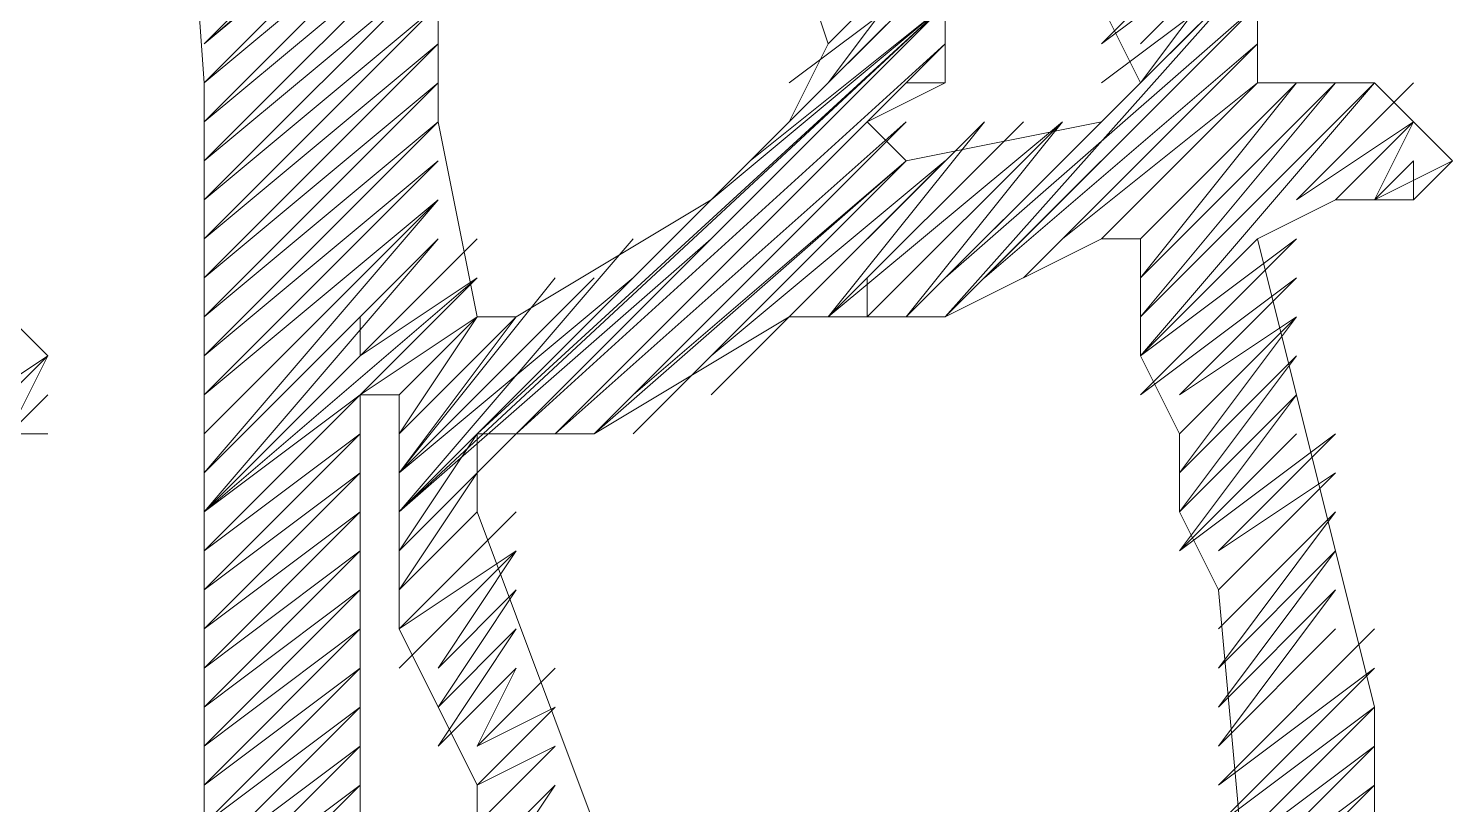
# Model space of a CAD drawing. Header units: millimetres. Extents: x 24 to 410, y 10 to 282.
# Drawn here: x 285.221 to 286.766, y 15.769 to 16.611 of the extents above; entities that cross this region are included whole.
import ezdxf

# ---------------------------------------------------------------- set-up
doc = ezdxf.new("R2010")
doc.units = ezdxf.units.MM
doc.layers.add('Watermark', color=7, linetype='Continuous')

msp = doc.modelspace()

# ---------------------------------------------------------------- linework, layer by layer
at = {"layer": 'Watermark', "color": 7, "lineweight": 0}
for points in [[(286.215667, 17.864667), (286.342667, 17.145), (286.342667, 17.060333), (286.385, 16.806333), (286.385, 16.637), (286.427333, 16.552333), (286.385, 16.51), (286.173333, 16.467667), (286.131, 16.51), (286.215667, 16.552333), (286.215667, 16.721667), (286.131, 16.891), (286.046333, 16.975667), (285.919333, 17.060333), (285.792333, 17.060333), (285.75, 17.018), (285.665333, 17.018), (285.580667, 16.933333), (285.538333, 17.356667), (285.496, 17.483667)], [(285.369, 17.483667), (285.369, 17.145), (285.411333, 16.552333), (285.411333, 15.282333)], [(286.681333, 15.663333), (286.681333, 15.875), (286.554333, 16.383), (286.639, 16.425333), (286.723667, 16.425333), (286.766, 16.467667), (286.681333, 16.552333), (286.554333, 16.552333), (286.554333, 16.594667), (286.554333, 16.764), (286.512, 17.018), (286.469667, 17.314333), (286.427333, 17.441333), (286.427333, 17.483667)], [(285.411333, 16.594667), (285.877, 17.060333)], [(285.411333, 16.594667), (285.877, 17.060333)], [(285.877, 17.060333), (285.75, 16.933333), (285.411333, 16.594667)], [(285.411333, 16.594667), (285.707667, 16.891)], [(285.411333, 16.594667), (285.707667, 16.891)], [(285.411333, 16.594667), (285.707667, 16.891)], [(285.411333, 16.594667), (285.707667, 16.848667)], [(285.411333, 16.594667), (285.665333, 16.848667)], [(285.411333, 16.594667), (285.665333, 16.848667)], [(285.411333, 16.594667), (285.665333, 16.848667)], [(285.411333, 16.594667), (285.665333, 16.848667)], [(285.411333, 16.594667), (285.665333, 16.848667)], [(285.411333, 16.594667), (285.665333, 16.848667)], [(285.411333, 16.594667), (285.665333, 16.806333)], [(285.411333, 16.594667), (285.665333, 16.806333)], [(285.411333, 16.552333), (285.665333, 16.806333)], [(285.411333, 16.552333), (285.665333, 16.806333)], [(285.411333, 16.552333), (285.665333, 16.806333)], [(285.411333, 16.552333), (285.665333, 16.806333)], [(285.411333, 16.552333), (285.665333, 16.806333)], [(285.411333, 16.552333), (285.665333, 16.806333)], [(285.411333, 16.552333), (285.665333, 16.806333)], [(285.411333, 16.552333), (285.665333, 16.806333)], [(285.411333, 16.552333), (285.665333, 16.806333)], [(285.411333, 16.552333), (285.665333, 16.806333)], [(285.411333, 16.552333), (285.665333, 16.806333)], [(285.411333, 16.552333), (285.665333, 16.764)], [(285.411333, 16.552333), (285.665333, 16.764)], [(285.411333, 16.552333), (285.665333, 16.764)], [(285.411333, 16.51), (285.665333, 16.764)], [(285.411333, 16.51), (285.665333, 16.764)], [(285.411333, 16.51), (285.665333, 16.764)], [(285.411333, 16.51), (285.665333, 16.764)], [(285.411333, 16.51), (285.665333, 16.764)], [(285.411333, 16.51), (285.665333, 16.764)], [(285.411333, 16.51), (285.665333, 16.764)], [(285.411333, 16.51), (285.665333, 16.764)], [(285.411333, 16.51), (285.665333, 16.764)], [(285.411333, 16.51), (285.665333, 16.764)], [(285.411333, 16.51), (285.665333, 16.764)], [(286.385, 16.594667), (286.554333, 16.764)], [(286.385, 16.594667), (286.554333, 16.764)], [(286.385, 16.594667), (286.554333, 16.764)], [(286.385, 16.594667), (286.554333, 16.764)], [(286.385, 16.594667), (286.554333, 16.764)], [(286.385, 16.594667), (286.554333, 16.764)], [(286.385, 16.594667), (286.554333, 16.764)], [(286.385, 16.594667), (286.554333, 16.764)], [(286.385, 16.594667), (286.554333, 16.764)], [(286.385, 16.594667), (286.554333, 16.764)], [(286.385, 16.594667), (286.554333, 16.764)], [(285.411333, 16.51), (285.665333, 16.721667)], [(285.411333, 16.51), (285.665333, 16.721667)], [(285.411333, 16.467667), (285.665333, 16.721667)], [(285.411333, 16.467667), (285.665333, 16.721667)], [(285.411333, 16.467667), (285.665333, 16.721667)], [(285.411333, 16.467667), (285.665333, 16.721667)], [(285.411333, 16.467667), (285.665333, 16.721667)], [(285.411333, 16.467667), (285.665333, 16.721667)], [(285.411333, 16.467667), (285.665333, 16.721667)], [(285.411333, 16.467667), (285.665333, 16.721667)], [(285.411333, 16.467667), (285.665333, 16.721667)], [(285.411333, 16.467667), (285.665333, 16.721667)], [(285.411333, 16.467667), (285.665333, 16.721667)], [(285.411333, 16.467667), (285.665333, 16.721667)], [(286.088667, 16.594667), (286.215667, 16.721667)], [(286.088667, 16.594667), (286.215667, 16.721667)], [(286.088667, 16.594667), (286.215667, 16.721667)], [(286.088667, 16.594667), (286.215667, 16.721667)], [(286.088667, 16.594667), (286.215667, 16.721667)], [(286.088667, 16.594667), (286.215667, 16.721667)], [(286.088667, 16.594667), (286.215667, 16.721667)], [(286.088667, 16.594667), (286.215667, 16.721667)], [(286.088667, 16.594667), (286.215667, 16.721667)], [(286.088667, 16.594667), (286.215667, 16.721667)], [(286.088667, 16.594667), (286.215667, 16.721667)], [(286.088667, 16.552333), (286.215667, 16.721667)], [(286.385, 16.594667), (286.554333, 16.721667)], [(286.385, 16.594667), (286.554333, 16.721667)], [(286.385, 16.594667), (286.554333, 16.721667)], [(286.385, 16.594667), (286.554333, 16.721667)], [(286.385, 16.594667), (286.554333, 16.721667)], [(286.385, 16.594667), (286.554333, 16.721667)], [(286.385, 16.594667), (286.554333, 16.721667)], [(286.427333, 16.594667), (286.554333, 16.721667)], [(286.427333, 16.552333), (286.554333, 16.721667)], [(286.427333, 16.552333), (286.554333, 16.721667)], [(286.427333, 16.552333), (286.554333, 16.721667)], [(286.427333, 16.552333), (286.554333, 16.721667)], [(285.411333, 16.467667), (285.665333, 16.679333)], [(285.411333, 16.467667), (285.665333, 16.679333)], [(285.411333, 16.425333), (285.665333, 16.679333)], [(285.411333, 16.425333), (285.665333, 16.679333)], [(285.411333, 16.425333), (285.665333, 16.679333)], [(285.411333, 16.425333), (285.665333, 16.679333)], [(285.411333, 16.425333), (285.665333, 16.679333)], [(285.411333, 16.425333), (285.665333, 16.679333)], [(285.411333, 16.425333), (285.665333, 16.679333)], [(285.411333, 16.425333), (285.665333, 16.679333)], [(285.411333, 16.425333), (285.665333, 16.679333)], [(285.411333, 16.425333), (285.665333, 16.679333)], [(285.411333, 16.425333), (285.665333, 16.679333)], [(286.004, 16.467667), (286.215667, 16.679333)], [(286.046333, 16.552333), (286.215667, 16.679333)], [(286.046333, 16.552333), (286.215667, 16.679333)], [(286.046333, 16.552333), (286.215667, 16.679333)], [(286.046333, 16.552333), (286.215667, 16.679333)], [(286.046333, 16.552333), (286.215667, 16.679333)], [(286.046333, 16.552333), (286.215667, 16.679333)], [(286.046333, 16.552333), (286.215667, 16.679333)], [(286.046333, 16.552333), (286.215667, 16.679333)], [(286.046333, 16.51), (286.215667, 16.679333)], [(286.046333, 16.51), (286.215667, 16.679333)], [(286.046333, 16.51), (286.215667, 16.679333)], [(286.088667, 16.552333), (286.215667, 16.679333)], [(286.088667, 16.552333), (286.215667, 16.679333)], [(286.173333, 16.298333), (286.385, 16.51), (286.554333, 16.679333)], [(286.173333, 16.298333), (286.554333, 16.679333)], [(286.173333, 16.298333), (286.554333, 16.679333)], [(286.173333, 16.298333), (286.554333, 16.679333)], [(286.215667, 16.298333), (286.554333, 16.679333)], [(286.385, 16.552333), (286.554333, 16.679333)], [(286.385, 16.552333), (286.554333, 16.679333)], [(286.385, 16.552333), (286.554333, 16.679333)], [(286.427333, 16.552333), (286.554333, 16.679333)], [(286.427333, 16.552333), (286.554333, 16.679333)], [(286.427333, 16.552333), (286.554333, 16.679333)], [(286.427333, 16.552333), (286.554333, 16.679333)], [(285.411333, 16.425333), (285.665333, 16.637)], [(285.411333, 16.425333), (285.665333, 16.637)], [(285.411333, 16.425333), (285.665333, 16.637)], [(285.411333, 16.383), (285.665333, 16.637)], [(285.411333, 16.383), (285.665333, 16.637)], [(285.411333, 16.383), (285.665333, 16.637)], [(285.411333, 16.383), (285.665333, 16.637)], [(285.411333, 16.383), (285.665333, 16.637)], [(285.411333, 16.383), (285.665333, 16.637)], [(285.411333, 16.383), (285.665333, 16.637)], [(285.411333, 16.383), (285.665333, 16.637)], [(285.411333, 16.383), (285.665333, 16.637)], [(285.411333, 16.383), (285.665333, 16.637)], [(285.411333, 16.383), (285.665333, 16.637)], [(285.623, 16.086667), (286.215667, 16.637)], [(285.623, 16.044333), (286.215667, 16.637)], [(285.623, 16.044333), (286.215667, 16.637)], [(285.623, 16.044333), (286.215667, 16.637)], [(285.623, 16.044333), (286.215667, 16.637)], [(285.707667, 16.171333), (286.215667, 16.637)], [(285.75, 16.171333), (286.215667, 16.637)], [(285.75, 16.171333), (286.215667, 16.637)], [(285.75, 16.171333), (286.215667, 16.637)], [(285.75, 16.171333), (286.215667, 16.637)], [(285.75, 16.171333), (286.215667, 16.637)], [(285.961667, 16.425333), (286.215667, 16.637)], [(286.004, 16.467667), (286.215667, 16.637)], [(286.004, 16.425333), (286.215667, 16.637)], [(286.215667, 16.298333), (286.554333, 16.637)], [(286.215667, 16.298333), (286.554333, 16.637)], [(286.215667, 16.298333), (286.554333, 16.637)], [(286.215667, 16.340667), (286.554333, 16.637)], [(286.215667, 16.340667), (286.554333, 16.637)], [(286.215667, 16.340667), (286.554333, 16.637)], [(286.215667, 16.340667), (286.554333, 16.637)], [(286.215667, 16.340667), (286.554333, 16.637)], [(286.258, 16.340667), (286.554333, 16.637)], [(286.258, 16.340667), (286.554333, 16.637)], [(286.258, 16.340667), (286.554333, 16.637)], [(286.258, 16.340667), (286.554333, 16.637)], [(285.411333, 16.383), (285.665333, 16.594667)], [(285.411333, 16.383), (285.665333, 16.594667)], [(285.411333, 16.340667), (285.665333, 16.594667)], [(285.411333, 16.340667), (285.665333, 16.594667)], [(285.411333, 16.340667), (285.665333, 16.594667)], [(285.411333, 16.340667), (285.665333, 16.594667)], [(285.411333, 16.340667), (285.665333, 16.594667)], [(285.411333, 16.340667), (285.665333, 16.594667)], [(285.411333, 16.340667), (285.665333, 16.594667)], [(285.411333, 16.340667), (285.665333, 16.594667)], [(285.411333, 16.340667), (285.665333, 16.594667)], [(285.411333, 16.340667), (285.665333, 16.594667)], [(285.411333, 16.340667), (285.665333, 16.594667)], [(285.75, 16.171333), (286.215667, 16.594667)], [(285.75, 16.171333), (286.215667, 16.594667)], [(285.75, 16.171333), (286.215667, 16.594667)], [(285.75, 16.171333), (286.215667, 16.594667)], [(285.75, 16.171333), (286.215667, 16.594667)], [(285.75, 16.171333), (286.215667, 16.594667)], [(285.75, 16.171333), (286.215667, 16.594667)], [(285.792333, 16.171333), (286.215667, 16.594667)], [(285.792333, 16.171333), (286.215667, 16.594667)], [(285.792333, 16.171333), (286.215667, 16.594667)], [(285.792333, 16.171333), (286.215667, 16.594667)], [(286.131, 16.51), (286.215667, 16.594667)], [(286.173333, 16.552333), (286.215667, 16.594667)], [(286.215667, 16.552333), (286.215667, 16.594667)], [(286.258, 16.340667), (286.554333, 16.594667)], [(286.258, 16.340667), (286.554333, 16.594667)], [(286.258, 16.340667), (286.554333, 16.594667)], [(286.258, 16.340667), (286.554333, 16.594667)], [(286.300333, 16.340667), (286.554333, 16.594667)], [(286.300333, 16.340667), (286.554333, 16.594667)], [(286.300333, 16.340667), (286.554333, 16.594667)], [(286.300333, 16.340667), (286.554333, 16.594667)], [(286.300333, 16.340667), (286.554333, 16.594667)], [(286.300333, 16.340667), (286.554333, 16.594667)], [(286.300333, 16.340667), (286.554333, 16.594667)], [(286.300333, 16.340667), (286.554333, 16.594667)], [(286.342667, 16.383), (286.554333, 16.594667)], [(286.342667, 16.383), (286.554333, 16.594667)], [(286.342667, 16.383), (286.554333, 16.594667)], [(286.342667, 16.383), (286.554333, 16.594667)], [(286.342667, 16.383), (286.554333, 16.594667)], [(286.342667, 16.383), (286.554333, 16.594667)], [(286.342667, 16.383), (286.554333, 16.594667)], [(286.342667, 16.383), (286.554333, 16.594667)], [(285.411333, 16.340667), (285.665333, 16.552333)], [(285.411333, 16.340667), (285.665333, 16.552333)], [(285.411333, 16.340667), (285.665333, 16.552333)], [(285.411333, 16.298333), (285.665333, 16.552333)], [(285.411333, 16.298333), (285.665333, 16.552333)], [(285.411333, 16.298333), (285.665333, 16.552333)], [(285.411333, 16.298333), (285.665333, 16.552333)], [(285.411333, 16.298333), (285.665333, 16.552333)], [(285.411333, 16.298333), (285.665333, 16.552333)], [(285.411333, 16.298333), (285.665333, 16.552333)], [(285.411333, 16.298333), (285.665333, 16.552333)], [(285.411333, 16.298333), (285.665333, 16.552333)], [(285.411333, 16.298333), (285.665333, 16.552333)], [(285.411333, 16.298333), (285.665333, 16.552333)], [(286.173333, 16.552333), (286.215667, 16.552333)], [(286.173333, 16.552333), (286.215667, 16.552333)], [(286.173333, 16.552333), (286.215667, 16.552333)], [(286.342667, 16.383), (286.554333, 16.552333)], [(286.385, 16.383), (286.554333, 16.552333)], [(286.385, 16.383), (286.554333, 16.552333)], [(286.385, 16.383), (286.554333, 16.552333)], [(286.385, 16.383), (286.554333, 16.552333)], [(286.385, 16.383), (286.554333, 16.552333)], [(286.385, 16.383), (286.554333, 16.552333)], [(286.385, 16.383), (286.554333, 16.552333)], [(286.385, 16.383), (286.554333, 16.552333)], [(286.385, 16.383), (286.554333, 16.552333)], [(286.385, 16.383), (286.554333, 16.552333)], [(286.385, 16.383), (286.554333, 16.552333)], [(286.385, 16.383), (286.554333, 16.552333)], [(286.385, 16.383), (286.554333, 16.552333)], [(286.385, 16.383), (286.554333, 16.552333)], [(286.385, 16.383), (286.554333, 16.552333)], [(286.427333, 16.383), (286.596667, 16.552333)], [(286.427333, 16.383), (286.596667, 16.552333)], [(286.427333, 16.383), (286.596667, 16.552333)], [(286.427333, 16.383), (286.596667, 16.552333)], [(286.427333, 16.383), (286.596667, 16.552333)], [(286.427333, 16.383), (286.596667, 16.552333)], [(286.427333, 16.383), (286.596667, 16.552333)], [(286.427333, 16.383), (286.596667, 16.552333)], [(286.427333, 16.383), (286.596667, 16.552333)], [(286.427333, 16.383), (286.596667, 16.552333)], [(286.427333, 16.383), (286.596667, 16.552333)], [(286.427333, 16.383), (286.596667, 16.552333)], [(286.427333, 16.340667), (286.596667, 16.552333)], [(286.427333, 16.340667), (286.596667, 16.552333)], [(286.427333, 16.340667), (286.639, 16.552333)], [(286.427333, 16.340667), (286.639, 16.552333)], [(286.427333, 16.340667), (286.639, 16.552333)], [(286.427333, 16.340667), (286.639, 16.552333)], [(286.427333, 16.340667), (286.639, 16.552333)], [(286.427333, 16.340667), (286.639, 16.552333)], [(286.427333, 16.340667), (286.639, 16.552333)], [(286.427333, 16.340667), (286.639, 16.552333)], [(286.427333, 16.340667), (286.639, 16.552333)], [(286.427333, 16.340667), (286.639, 16.552333)], [(286.427333, 16.340667), (286.639, 16.552333)], [(286.427333, 16.298333), (286.639, 16.552333)], [(286.427333, 16.298333), (286.639, 16.552333)], [(286.427333, 16.298333), (286.681333, 16.552333)], [(286.427333, 16.298333), (286.681333, 16.552333)], [(286.427333, 16.298333), (286.681333, 16.552333)], [(286.427333, 16.298333), (286.681333, 16.552333)], [(286.427333, 16.298333), (286.681333, 16.552333)], [(286.427333, 16.298333), (286.681333, 16.552333)], [(286.427333, 16.298333), (286.681333, 16.552333)], [(286.427333, 16.298333), (286.681333, 16.552333)], [(286.427333, 16.298333), (286.681333, 16.552333)], [(286.427333, 16.298333), (286.681333, 16.552333)], [(286.427333, 16.298333), (286.681333, 16.552333)], [(286.427333, 16.298333), (286.681333, 16.552333)], [(286.427333, 16.256), (286.681333, 16.552333)], [(286.427333, 16.256), (286.681333, 16.552333)], [(286.427333, 16.256), (286.681333, 16.552333)], [(286.427333, 16.256), (286.681333, 16.552333)], [(286.427333, 16.256), (286.681333, 16.552333)], [(286.596667, 16.425333), (286.723667, 16.552333)], [(285.411333, 16.298333), (285.665333, 16.51)], [(285.411333, 16.298333), (285.665333, 16.51)], [(285.411333, 16.298333), (285.665333, 16.51)], [(285.411333, 16.256), (285.665333, 16.51)], [(285.411333, 16.256), (285.665333, 16.51)], [(285.411333, 16.256), (285.665333, 16.51)], [(285.411333, 16.256), (285.665333, 16.51)], [(285.411333, 16.256), (285.665333, 16.51)], [(285.411333, 16.256), (285.665333, 16.51)], [(285.411333, 16.256), (285.665333, 16.51)], [(285.411333, 16.256), (285.665333, 16.51)], [(285.411333, 16.256), (285.665333, 16.51)], [(285.411333, 16.256), (285.665333, 16.51)], [(285.411333, 16.256), (285.665333, 16.51)], [(285.792333, 16.171333), (286.131, 16.51)], [(285.792333, 16.171333), (286.131, 16.51)], [(285.792333, 16.171333), (286.131, 16.51)], [(285.792333, 16.171333), (286.131, 16.51)], [(285.792333, 16.171333), (286.131, 16.51)], [(285.792333, 16.171333), (286.173333, 16.51)], [(285.792333, 16.171333), (286.173333, 16.51)], [(285.834667, 16.171333), (286.173333, 16.51)], [(285.834667, 16.171333), (286.173333, 16.51)], [(285.834667, 16.171333), (286.173333, 16.51)], [(285.834667, 16.171333), (286.173333, 16.51)], [(285.834667, 16.171333), (286.173333, 16.51)], [(285.834667, 16.171333), (286.173333, 16.51)], [(285.834667, 16.171333), (286.173333, 16.51)], [(285.834667, 16.171333), (286.173333, 16.51)], [(285.834667, 16.171333), (286.173333, 16.51)], [(286.004, 16.256), (286.258, 16.51)], [(286.046333, 16.298333), (286.258, 16.51)], [(286.046333, 16.298333), (286.258, 16.51)], [(286.046333, 16.298333), (286.258, 16.51)], [(286.046333, 16.298333), (286.258, 16.51)], [(286.046333, 16.298333), (286.258, 16.51)], [(286.046333, 16.298333), (286.258, 16.51)], [(286.046333, 16.298333), (286.258, 16.51)], [(286.046333, 16.298333), (286.258, 16.51)], [(286.088667, 16.298333), (286.258, 16.51)], [(286.088667, 16.298333), (286.258, 16.51)], [(286.088667, 16.298333), (286.300333, 16.51)], [(286.088667, 16.298333), (286.300333, 16.51)], [(286.088667, 16.298333), (286.300333, 16.51)], [(286.088667, 16.298333), (286.300333, 16.51)], [(286.088667, 16.298333), (286.300333, 16.51)], [(286.088667, 16.298333), (286.300333, 16.51)], [(286.088667, 16.298333), (286.300333, 16.51)], [(286.088667, 16.298333), (286.300333, 16.51)], [(286.088667, 16.298333), (286.300333, 16.51)], [(286.088667, 16.298333), (286.300333, 16.51)], [(286.088667, 16.298333), (286.342667, 16.51)], [(286.088667, 16.298333), (286.342667, 16.51)], [(286.131, 16.298333), (286.342667, 16.51)], [(286.131, 16.298333), (286.342667, 16.51)], [(286.131, 16.298333), (286.342667, 16.51)], [(286.131, 16.298333), (286.342667, 16.51)], [(286.131, 16.298333), (286.342667, 16.51)], [(286.131, 16.298333), (286.342667, 16.51)], [(286.173333, 16.298333), (286.342667, 16.51)], [(286.173333, 16.298333), (286.342667, 16.51)], [(286.173333, 16.298333), (286.342667, 16.51)], [(286.173333, 16.298333), (286.385, 16.51)], [(286.173333, 16.298333), (286.385, 16.51)], [(286.173333, 16.298333), (286.385, 16.51)], [(286.173333, 16.298333), (286.385, 16.51)], [(286.173333, 16.298333), (286.385, 16.51)], [(286.173333, 16.298333), (286.385, 16.51)], [(286.173333, 16.298333), (286.385, 16.51)], [(286.596667, 16.425333), (286.723667, 16.51)], [(286.596667, 16.425333), (286.723667, 16.51)], [(286.596667, 16.425333), (286.723667, 16.51)], [(286.596667, 16.425333), (286.723667, 16.51)], [(286.596667, 16.425333), (286.723667, 16.51)], [(286.596667, 16.425333), (286.723667, 16.51)], [(286.639, 16.425333), (286.723667, 16.51)], [(286.639, 16.425333), (286.723667, 16.51)], [(286.639, 16.425333), (286.723667, 16.51)], [(286.639, 16.425333), (286.723667, 16.51)], [(286.639, 16.425333), (286.723667, 16.51)], [(286.639, 16.425333), (286.723667, 16.51)], [(286.639, 16.425333), (286.723667, 16.51)], [(286.639, 16.425333), (286.723667, 16.51)], [(286.639, 16.425333), (286.723667, 16.51)], [(286.639, 16.425333), (286.723667, 16.51)], [(286.639, 16.425333), (286.723667, 16.51)], [(286.639, 16.425333), (286.723667, 16.51)], [(286.681333, 16.425333), (286.723667, 16.51)], [(286.681333, 16.425333), (286.723667, 16.51)], [(286.681333, 16.425333), (286.723667, 16.51)], [(286.681333, 16.425333), (286.723667, 16.51)], [(286.681333, 16.425333), (286.723667, 16.51)], [(286.681333, 16.425333), (286.723667, 16.51)], [(285.411333, 16.256), (285.665333, 16.467667)], [(285.411333, 16.256), (285.665333, 16.467667)], [(285.411333, 16.213667), (285.665333, 16.467667)], [(285.411333, 16.213667), (285.665333, 16.467667)], [(285.411333, 16.213667), (285.665333, 16.467667)], [(285.411333, 16.213667), (285.665333, 16.467667)], [(285.411333, 16.213667), (285.665333, 16.467667)], [(285.411333, 16.213667), (285.665333, 16.467667)], [(285.411333, 16.213667), (285.665333, 16.467667)], [(285.411333, 16.213667), (285.665333, 16.467667)], [(285.411333, 16.213667), (285.665333, 16.467667)], [(285.411333, 16.213667), (285.665333, 16.467667)], [(285.411333, 16.213667), (285.665333, 16.467667)], [(285.411333, 16.213667), (285.665333, 16.467667)], [(285.411333, 16.213667), (285.665333, 16.467667)], [(285.834667, 16.171333), (286.173333, 16.467667)], [(285.834667, 16.171333), (286.173333, 16.467667)], [(285.877, 16.171333), (286.173333, 16.467667)], [(285.877, 16.171333), (286.173333, 16.467667)], [(285.877, 16.171333), (286.173333, 16.467667)], [(285.877, 16.171333), (286.173333, 16.467667)], [(285.877, 16.213667), (286.173333, 16.467667)], [(285.877, 16.213667), (286.173333, 16.467667)], [(285.919333, 16.213667), (286.173333, 16.467667)], [(285.919333, 16.213667), (286.173333, 16.467667)], [(285.919333, 16.213667), (286.173333, 16.467667)], [(285.919333, 16.213667), (286.173333, 16.467667)], [(285.919333, 16.213667), (286.173333, 16.467667)], [(285.919333, 16.213667), (286.173333, 16.467667)], [(285.961667, 16.213667), (286.215667, 16.467667)], [(285.961667, 16.256), (286.215667, 16.467667)], [(285.961667, 16.256), (286.215667, 16.467667)], [(285.961667, 16.256), (286.215667, 16.467667)], [(285.961667, 16.256), (286.215667, 16.467667)], [(286.004, 16.256), (286.215667, 16.467667)], [(286.004, 16.256), (286.215667, 16.467667)], [(286.004, 16.256), (286.215667, 16.467667)], [(286.004, 16.256), (286.215667, 16.467667)], [(286.004, 16.256), (286.215667, 16.467667)], [(286.681333, 16.425333), (286.723667, 16.467667)], [(286.681333, 16.425333), (286.723667, 16.467667)], [(286.681333, 16.425333), (286.723667, 16.467667)], [(286.681333, 16.425333), (286.723667, 16.467667)], [(286.681333, 16.425333), (286.723667, 16.467667)], [(286.681333, 16.425333), (286.723667, 16.467667)], [(286.681333, 16.425333), (286.723667, 16.467667)], [(286.681333, 16.425333), (286.766, 16.467667)], [(286.681333, 16.425333), (286.766, 16.467667)], [(286.681333, 16.425333), (286.723667, 16.467667)], [(286.681333, 16.425333), (286.723667, 16.467667)], [(286.723667, 16.425333), (286.723667, 16.467667)], [(286.723667, 16.425333), (286.723667, 16.467667)], [(286.723667, 16.425333), (286.723667, 16.467667)], [(285.411333, 16.213667), (285.665333, 16.425333)], [(285.411333, 16.171333), (285.665333, 16.425333)], [(285.411333, 16.171333), (285.665333, 16.425333)], [(285.411333, 16.171333), (285.665333, 16.425333)], [(285.411333, 16.171333), (285.665333, 16.425333)], [(285.411333, 16.171333), (285.665333, 16.425333)], [(285.411333, 16.171333), (285.665333, 16.425333)], [(285.411333, 16.171333), (285.665333, 16.425333)], [(285.411333, 16.171333), (285.665333, 16.425333)], [(285.411333, 16.171333), (285.665333, 16.425333)], [(285.411333, 16.171333), (285.665333, 16.425333)], [(285.411333, 16.171333), (285.665333, 16.425333)], [(285.411333, 16.171333), (285.665333, 16.425333)], [(285.411333, 16.171333), (285.665333, 16.425333)], [(285.411333, 16.129), (285.665333, 16.425333)], [(285.623, 16.086667), (285.961667, 16.425333)], [(285.623, 16.086667), (285.961667, 16.425333)], [(285.623, 16.086667), (285.961667, 16.425333)], [(285.623, 16.086667), (285.961667, 16.425333)], [(285.411333, 16.129), (285.665333, 16.383)], [(285.411333, 16.129), (285.665333, 16.383)], [(285.411333, 16.129), (285.665333, 16.383)], [(285.411333, 16.129), (285.665333, 16.383)], [(285.411333, 16.129), (285.665333, 16.383)], [(285.411333, 16.129), (285.665333, 16.383)], [(285.411333, 16.129), (285.665333, 16.383)], [(285.411333, 16.129), (285.665333, 16.383)], [(285.411333, 16.129), (285.665333, 16.383)], [(285.411333, 16.129), (285.665333, 16.383)], [(285.411333, 16.129), (285.665333, 16.383)], [(285.411333, 16.129), (285.665333, 16.383)], [(285.411333, 16.129), (285.665333, 16.383)], [(285.411333, 16.086667), (285.665333, 16.383)], [(285.580667, 16.256), (285.707667, 16.383)], [(285.623, 16.086667), (285.877, 16.383)], [(285.623, 16.086667), (285.877, 16.383)], [(285.623, 16.086667), (285.877, 16.383)], [(285.623, 16.086667), (285.877, 16.383)], [(285.623, 16.086667), (285.919333, 16.383)], [(285.623, 16.086667), (285.919333, 16.383)], [(285.623, 16.086667), (285.919333, 16.383)], [(285.623, 16.086667), (285.919333, 16.383)], [(285.623, 16.086667), (285.919333, 16.383)], [(285.623, 16.086667), (285.961667, 16.383)], [(286.427333, 16.256), (286.554333, 16.383)], [(286.427333, 16.256), (286.554333, 16.383)], [(286.427333, 16.256), (286.554333, 16.383)], [(286.427333, 16.256), (286.554333, 16.383)], [(286.427333, 16.256), (286.554333, 16.383)], [(286.427333, 16.256), (286.554333, 16.383)], [(286.427333, 16.256), (286.554333, 16.383)], [(286.427333, 16.256), (286.554333, 16.383)], [(286.427333, 16.256), (286.596667, 16.383)], [(286.427333, 16.256), (286.596667, 16.383)], [(286.427333, 16.256), (286.596667, 16.383)], [(286.427333, 16.213667), (286.596667, 16.383)], [(286.427333, 16.213667), (286.596667, 16.383)], [(286.427333, 16.213667), (286.596667, 16.383)], [(286.427333, 16.213667), (286.596667, 16.383)], [(286.427333, 16.213667), (286.596667, 16.383)], [(285.411333, 16.086667), (285.707667, 16.340667)], [(285.411333, 16.086667), (285.707667, 16.340667)], [(285.411333, 16.086667), (285.707667, 16.340667)], [(285.411333, 16.086667), (285.707667, 16.340667)], [(285.411333, 16.086667), (285.707667, 16.340667)], [(285.411333, 16.086667), (285.707667, 16.340667)], [(285.580667, 16.256), (285.707667, 16.340667)], [(285.580667, 16.256), (285.707667, 16.340667)], [(285.580667, 16.256), (285.707667, 16.340667)], [(285.580667, 16.256), (285.707667, 16.340667)], [(285.580667, 16.256), (285.707667, 16.340667)], [(285.580667, 16.213667), (285.707667, 16.340667)], [(285.580667, 16.213667), (285.707667, 16.340667)], [(285.580667, 16.213667), (285.707667, 16.340667)], [(285.580667, 16.213667), (285.707667, 16.340667)], [(285.623, 16.129), (285.792333, 16.340667)], [(285.623, 16.129), (285.834667, 16.340667)], [(285.623, 16.129), (285.834667, 16.340667)], [(285.623, 16.129), (285.834667, 16.340667)], [(285.623, 16.129), (285.834667, 16.340667)], [(285.623, 16.129), (285.834667, 16.340667)], [(285.623, 16.129), (285.834667, 16.340667)], [(285.623, 16.129), (285.877, 16.340667)], [(285.623, 16.129), (285.877, 16.340667)], [(286.131, 16.298333), (286.131, 16.340667)], [(286.427333, 16.213667), (286.596667, 16.340667)], [(286.427333, 16.213667), (286.596667, 16.340667)], [(286.427333, 16.213667), (286.596667, 16.340667)], [(286.427333, 16.213667), (286.596667, 16.340667)], [(286.469667, 16.213667), (286.596667, 16.340667)], [(286.469667, 16.213667), (286.596667, 16.340667)], [(286.469667, 16.213667), (286.596667, 16.340667)], [(286.469667, 16.213667), (286.596667, 16.340667)], [(286.469667, 16.213667), (286.596667, 16.340667)], [(286.469667, 16.213667), (286.596667, 16.340667)], [(286.469667, 16.213667), (286.596667, 16.340667)], [(286.469667, 16.213667), (286.596667, 16.340667)], [(286.469667, 16.213667), (286.596667, 16.340667)], [(286.469667, 16.213667), (286.596667, 16.340667)], [(286.469667, 16.213667), (286.596667, 16.340667)], [(286.469667, 16.213667), (286.596667, 16.340667)], [(285.199667, 16.171333), (285.242, 16.256), (285.199667, 16.298333)], [(285.580667, 16.213667), (285.707667, 16.298333)], [(285.580667, 16.213667), (285.707667, 16.298333)], [(285.580667, 16.213667), (285.707667, 16.298333)], [(285.580667, 16.213667), (285.707667, 16.298333)], [(285.580667, 16.213667), (285.707667, 16.298333)], [(285.580667, 16.213667), (285.707667, 16.298333)], [(285.580667, 16.256), (285.580667, 16.298333)], [(285.623, 16.213667), (285.707667, 16.298333)], [(285.623, 16.213667), (285.707667, 16.298333)], [(285.623, 16.213667), (285.707667, 16.298333)], [(285.623, 16.213667), (285.707667, 16.298333)], [(285.623, 16.213667), (285.707667, 16.298333)], [(285.623, 16.213667), (285.707667, 16.298333)], [(285.623, 16.213667), (285.707667, 16.298333)], [(285.623, 16.171333), (285.707667, 16.298333)], [(285.623, 16.171333), (285.707667, 16.298333)], [(285.623, 16.171333), (285.707667, 16.298333)], [(285.623, 16.171333), (285.75, 16.298333)], [(285.623, 16.171333), (285.75, 16.298333)], [(285.623, 16.171333), (285.75, 16.298333)], [(285.623, 16.171333), (285.75, 16.298333)], [(285.623, 16.171333), (285.75, 16.298333)], [(285.623, 16.171333), (285.75, 16.298333)], [(285.623, 16.171333), (285.75, 16.298333)], [(285.623, 16.171333), (285.75, 16.298333)], [(285.623, 16.171333), (285.75, 16.298333)], [(285.623, 16.171333), (285.75, 16.298333)], [(285.623, 16.171333), (285.75, 16.298333)], [(285.623, 16.171333), (285.75, 16.298333)], [(285.623, 16.129), (285.75, 16.298333)], [(285.623, 16.129), (285.75, 16.298333)], [(285.623, 16.129), (285.75, 16.298333)], [(285.623, 16.129), (285.792333, 16.298333)], [(285.623, 16.129), (285.792333, 16.298333)], [(285.623, 16.129), (285.792333, 16.298333)], [(285.623, 16.129), (285.792333, 16.298333)], [(286.088667, 16.298333), (286.131, 16.298333)], [(286.088667, 16.298333), (286.131, 16.298333)], [(286.088667, 16.298333), (286.131, 16.298333)], [(286.088667, 16.298333), (286.131, 16.298333)], [(286.469667, 16.213667), (286.596667, 16.298333)], [(286.469667, 16.171333), (286.596667, 16.298333)], [(286.469667, 16.171333), (286.596667, 16.298333)], [(286.469667, 16.171333), (286.596667, 16.298333)], [(286.469667, 16.171333), (286.596667, 16.298333)], [(286.469667, 16.171333), (286.596667, 16.298333)], [(286.469667, 16.171333), (286.596667, 16.298333)], [(286.469667, 16.171333), (286.596667, 16.298333)], [(286.469667, 16.171333), (286.596667, 16.298333)], [(286.469667, 16.171333), (286.596667, 16.298333)], [(286.469667, 16.171333), (286.596667, 16.298333)], [(286.469667, 16.171333), (286.596667, 16.298333)], [(286.469667, 16.171333), (286.596667, 16.298333)], [(286.469667, 16.171333), (286.596667, 16.298333)], [(286.469667, 16.171333), (286.596667, 16.298333)], [(286.469667, 16.129), (286.596667, 16.298333)], [(285.115, 16.171333), (285.242, 16.256)], [(285.115, 16.171333), (285.242, 16.256)], [(285.115, 16.171333), (285.242, 16.256)], [(285.115, 16.171333), (285.242, 16.256)], [(285.115, 16.171333), (285.242, 16.256)], [(285.115, 16.171333), (285.242, 16.256)], [(285.115, 16.171333), (285.242, 16.256)], [(285.157333, 16.171333), (285.242, 16.256)], [(285.157333, 16.171333), (285.242, 16.256)], [(285.157333, 16.171333), (285.242, 16.256)], [(285.157333, 16.171333), (285.242, 16.256)], [(285.157333, 16.171333), (285.242, 16.256)], [(285.157333, 16.171333), (285.242, 16.256)], [(285.157333, 16.171333), (285.242, 16.256)], [(285.157333, 16.171333), (285.242, 16.256)], [(285.157333, 16.171333), (285.242, 16.256)], [(285.157333, 16.171333), (285.242, 16.256)], [(285.157333, 16.171333), (285.242, 16.256)], [(285.157333, 16.171333), (285.242, 16.256)], [(285.157333, 16.171333), (285.242, 16.256)], [(285.199667, 16.171333), (285.242, 16.256)], [(285.411333, 16.086667), (285.580667, 16.256)], [(285.411333, 16.086667), (285.580667, 16.256)], [(285.411333, 16.086667), (285.580667, 16.256)], [(285.411333, 16.086667), (285.580667, 16.256)], [(285.411333, 16.086667), (285.580667, 16.256)], [(285.411333, 16.086667), (285.580667, 16.256)], [(286.469667, 16.129), (286.596667, 16.256)], [(286.469667, 16.129), (286.596667, 16.256)], [(286.469667, 16.129), (286.596667, 16.256)], [(286.469667, 16.129), (286.596667, 16.256)], [(286.469667, 16.129), (286.596667, 16.256)], [(286.469667, 16.129), (286.596667, 16.256)], [(286.469667, 16.129), (286.596667, 16.256)], [(286.469667, 16.129), (286.596667, 16.256)], [(286.469667, 16.129), (286.596667, 16.256)], [(286.469667, 16.129), (286.596667, 16.256)], [(286.469667, 16.129), (286.596667, 16.256)], [(286.469667, 16.129), (286.596667, 16.256)], [(286.469667, 16.129), (286.596667, 16.256)], [(286.469667, 16.086667), (286.596667, 16.256)], [(286.469667, 16.086667), (286.596667, 16.256)], [(286.469667, 16.086667), (286.596667, 16.256)], [(286.469667, 16.086667), (286.596667, 16.256)], [(285.199667, 16.171333), (285.242, 16.213667)], [(285.199667, 16.171333), (285.242, 16.213667)], [(285.199667, 16.171333), (285.242, 16.213667)], [(285.199667, 16.171333), (285.242, 16.213667)], [(285.199667, 16.171333), (285.242, 16.213667)], [(285.199667, 16.171333), (285.242, 16.213667)], [(285.199667, 16.171333), (285.242, 16.213667)], [(285.411333, 16.086667), (285.580667, 16.213667)], [(285.411333, 16.044333), (285.580667, 16.213667)], [(285.411333, 16.044333), (285.580667, 16.213667)], [(285.411333, 16.044333), (285.580667, 16.213667)], [(285.411333, 16.044333), (285.580667, 16.213667)], [(285.580667, 15.282333), (285.580667, 16.213667), (285.623, 16.213667), (285.623, 15.959667), (285.707667, 15.790333), (285.707667, 15.621)], [(286.469667, 16.086667), (286.596667, 16.213667)], [(286.469667, 16.086667), (286.596667, 16.213667)], [(286.469667, 16.086667), (286.596667, 16.213667)], [(286.469667, 16.086667), (286.596667, 16.213667)], [(286.469667, 16.086667), (286.596667, 16.213667)], [(286.469667, 16.086667), (286.596667, 16.213667)], [(286.469667, 16.086667), (286.596667, 16.213667)], [(286.469667, 16.086667), (286.596667, 16.213667)], [(286.469667, 16.086667), (286.596667, 16.213667)], [(286.469667, 16.086667), (286.596667, 16.213667)], [(286.469667, 16.044333), (286.596667, 16.213667)], [(286.469667, 16.044333), (286.596667, 16.213667)], [(286.469667, 16.044333), (286.596667, 16.213667)], [(286.469667, 16.044333), (286.596667, 16.213667)], [(286.469667, 16.044333), (286.596667, 16.213667)], [(286.469667, 16.044333), (286.596667, 16.213667)], [(285.199667, 16.171333), (285.242, 16.171333)], [(285.411333, 16.044333), (285.580667, 16.171333)], [(285.411333, 16.044333), (285.580667, 16.171333)], [(285.411333, 16.044333), (285.580667, 16.171333)], [(285.411333, 16.044333), (285.580667, 16.171333)], [(285.411333, 16.044333), (285.580667, 16.171333)], [(285.411333, 16.044333), (285.580667, 16.171333)], [(285.411333, 16.044333), (285.580667, 16.171333)], [(285.411333, 16.044333), (285.580667, 16.171333)], [(285.411333, 16.044333), (285.580667, 16.171333)], [(285.411333, 16.002), (285.580667, 16.171333)], [(285.411333, 16.002), (285.580667, 16.171333)], [(285.411333, 16.002), (285.580667, 16.171333)], [(285.411333, 16.002), (285.580667, 16.171333)], [(285.411333, 16.002), (285.580667, 16.171333)], [(285.623, 16.044333), (285.707667, 16.171333)], [(285.623, 16.044333), (285.707667, 16.171333)], [(285.623, 16.044333), (285.707667, 16.171333)], [(286.469667, 16.044333), (286.596667, 16.171333)], [(286.469667, 16.044333), (286.596667, 16.171333)], [(286.469667, 16.044333), (286.596667, 16.171333)], [(286.469667, 16.044333), (286.596667, 16.171333)], [(286.469667, 16.044333), (286.596667, 16.171333)], [(286.469667, 16.044333), (286.596667, 16.171333)], [(286.469667, 16.044333), (286.596667, 16.171333)], [(286.469667, 16.044333), (286.596667, 16.171333)], [(286.469667, 16.044333), (286.596667, 16.171333)], [(286.469667, 16.044333), (286.639, 16.171333)], [(286.469667, 16.044333), (286.639, 16.171333)], [(286.469667, 16.044333), (286.639, 16.171333)], [(286.469667, 16.044333), (286.639, 16.171333)], [(286.512, 16.044333), (286.639, 16.171333)], [(286.512, 16.044333), (286.639, 16.171333)], [(286.512, 16.044333), (286.639, 16.171333)], [(285.411333, 16.002), (285.580667, 16.129)], [(285.411333, 16.002), (285.580667, 16.129)], [(285.411333, 16.002), (285.580667, 16.129)], [(285.411333, 16.002), (285.580667, 16.129)], [(285.411333, 16.002), (285.580667, 16.129)], [(285.411333, 16.002), (285.580667, 16.129)], [(285.411333, 16.002), (285.580667, 16.129)], [(285.411333, 16.002), (285.580667, 16.129)], [(285.411333, 16.002), (285.580667, 16.129)], [(285.411333, 15.959667), (285.580667, 16.129)], [(285.411333, 15.959667), (285.580667, 16.129)], [(285.411333, 15.959667), (285.580667, 16.129)], [(285.411333, 15.959667), (285.580667, 16.129)], [(285.623, 16.044333), (285.707667, 16.129)], [(285.623, 16.044333), (285.707667, 16.129)], [(285.623, 16.044333), (285.707667, 16.129)], [(285.623, 16.044333), (285.707667, 16.129)], [(285.623, 16.044333), (285.707667, 16.129)], [(285.623, 16.044333), (285.707667, 16.129)], [(285.623, 16.044333), (285.707667, 16.129)], [(285.623, 16.044333), (285.707667, 16.129)], [(285.623, 16.044333), (285.707667, 16.129)], [(285.623, 16.002), (285.707667, 16.129)], [(285.623, 16.002), (285.707667, 16.129)], [(285.623, 16.002), (285.707667, 16.129)], [(285.623, 16.002), (285.707667, 16.129)], [(286.512, 16.044333), (286.639, 16.129)], [(286.512, 16.002), (286.639, 16.129)], [(286.512, 16.002), (286.639, 16.129)], [(286.512, 16.002), (286.639, 16.129)], [(286.512, 16.002), (286.639, 16.129)], [(286.512, 16.002), (286.639, 16.129)], [(286.512, 16.002), (286.639, 16.129)], [(286.512, 16.002), (286.639, 16.129)], [(286.512, 16.002), (286.639, 16.129)], [(286.512, 16.002), (286.639, 16.129)], [(286.512, 16.002), (286.639, 16.129)], [(286.512, 16.002), (286.639, 16.129)], [(286.512, 16.002), (286.639, 16.129)], [(286.512, 16.002), (286.639, 16.129)], [(286.512, 16.002), (286.639, 16.129)], [(286.512, 16.002), (286.639, 16.129)], [(286.512, 16.002), (286.639, 16.129)], [(285.411333, 15.959667), (285.580667, 16.086667)], [(285.411333, 15.959667), (285.580667, 16.086667)], [(285.411333, 15.959667), (285.580667, 16.086667)], [(285.411333, 15.959667), (285.580667, 16.086667)], [(285.411333, 15.959667), (285.580667, 16.086667)], [(285.411333, 15.959667), (285.580667, 16.086667)], [(285.411333, 15.959667), (285.580667, 16.086667)], [(285.411333, 15.959667), (285.580667, 16.086667)], [(285.411333, 15.959667), (285.580667, 16.086667)], [(285.411333, 15.917333), (285.580667, 16.086667)], [(285.411333, 15.917333), (285.580667, 16.086667)], [(285.411333, 15.917333), (285.580667, 16.086667)], [(285.411333, 15.917333), (285.580667, 16.086667)], [(285.411333, 15.917333), (285.580667, 16.086667)], [(285.623, 16.002), (285.707667, 16.086667)], [(285.623, 16.002), (285.707667, 16.086667)], [(285.623, 16.002), (285.707667, 16.086667)], [(285.623, 16.002), (285.707667, 16.086667)], [(285.623, 16.002), (285.707667, 16.086667)], [(285.623, 16.002), (285.707667, 16.086667)], [(285.623, 16.002), (285.707667, 16.086667)], [(285.623, 16.002), (285.707667, 16.086667)], [(285.623, 16.002), (285.707667, 16.086667)], [(285.623, 16.002), (285.707667, 16.086667)], [(285.623, 16.002), (285.707667, 16.086667)], [(285.623, 15.959667), (285.75, 16.086667)], [(285.623, 15.959667), (285.75, 16.086667)], [(285.623, 15.959667), (285.75, 16.086667)], [(285.623, 15.959667), (285.75, 16.086667)], [(286.512, 15.959667), (286.639, 16.086667)], [(286.512, 15.959667), (286.639, 16.086667)], [(286.512, 15.959667), (286.639, 16.086667)], [(286.512, 15.959667), (286.639, 16.086667)], [(286.512, 15.959667), (286.639, 16.086667)], [(286.512, 15.959667), (286.639, 16.086667)], [(286.512, 15.959667), (286.639, 16.086667)], [(286.512, 15.959667), (286.639, 16.086667)], [(286.512, 15.959667), (286.639, 16.086667)], [(286.512, 15.959667), (286.639, 16.086667)], [(286.512, 15.959667), (286.639, 16.086667)], [(286.512, 15.959667), (286.639, 16.086667)], [(286.512, 15.959667), (286.639, 16.086667)], [(286.512, 15.959667), (286.639, 16.086667)], [(286.512, 15.917333), (286.639, 16.086667)], [(286.512, 15.917333), (286.639, 16.086667)], [(285.411333, 15.917333), (285.580667, 16.044333)], [(285.411333, 15.917333), (285.580667, 16.044333)], [(285.411333, 15.917333), (285.580667, 16.044333)], [(285.411333, 15.917333), (285.580667, 16.044333)], [(285.411333, 15.917333), (285.580667, 16.044333)], [(285.411333, 15.917333), (285.580667, 16.044333)], [(285.411333, 15.917333), (285.580667, 16.044333)], [(285.411333, 15.917333), (285.580667, 16.044333)], [(285.411333, 15.917333), (285.580667, 16.044333)], [(285.411333, 15.875), (285.580667, 16.044333)], [(285.411333, 15.875), (285.580667, 16.044333)], [(285.411333, 15.875), (285.580667, 16.044333)], [(285.411333, 15.875), (285.580667, 16.044333)], [(285.623, 15.959667), (285.75, 16.044333)], [(285.623, 15.959667), (285.75, 16.044333)], [(285.623, 15.959667), (285.75, 16.044333)], [(285.623, 15.959667), (285.75, 16.044333)], [(285.623, 15.959667), (285.75, 16.044333)], [(285.623, 15.959667), (285.75, 16.044333)], [(285.623, 15.959667), (285.75, 16.044333)], [(285.623, 15.959667), (285.75, 16.044333)], [(285.623, 15.959667), (285.75, 16.044333)], [(285.623, 15.959667), (285.75, 16.044333)], [(285.623, 15.959667), (285.75, 16.044333)], [(285.623, 15.959667), (285.75, 16.044333)], [(285.623, 15.917333), (285.75, 16.044333)], [(285.623, 15.917333), (285.75, 16.044333)], [(285.623, 15.917333), (285.75, 16.044333)], [(285.623, 15.917333), (285.75, 16.044333)], [(285.665333, 15.917333), (285.75, 16.044333)], [(286.512, 15.917333), (286.639, 16.044333)], [(286.512, 15.917333), (286.639, 16.044333)], [(286.512, 15.917333), (286.639, 16.044333)], [(286.512, 15.917333), (286.639, 16.044333)], [(286.512, 15.917333), (286.639, 16.044333)], [(286.512, 15.917333), (286.639, 16.044333)], [(286.512, 15.917333), (286.639, 16.044333)], [(286.512, 15.917333), (286.639, 16.044333)], [(286.512, 15.917333), (286.639, 16.044333)], [(286.512, 15.917333), (286.639, 16.044333)], [(286.512, 15.917333), (286.639, 16.044333)], [(286.512, 15.917333), (286.639, 16.044333)], [(286.512, 15.917333), (286.639, 16.044333)], [(286.512, 15.875), (286.639, 16.044333)], [(286.512, 15.875), (286.639, 16.044333)], [(286.512, 15.875), (286.639, 16.044333)], [(285.411333, 15.875), (285.580667, 16.002)], [(285.411333, 15.875), (285.580667, 16.002)], [(285.411333, 15.875), (285.580667, 16.002)], [(285.411333, 15.875), (285.580667, 16.002)], [(285.411333, 15.875), (285.580667, 16.002)], [(285.411333, 15.875), (285.580667, 16.002)], [(285.411333, 15.875), (285.580667, 16.002)], [(285.411333, 15.875), (285.580667, 16.002)], [(285.411333, 15.875), (285.580667, 16.002)], [(285.411333, 15.875), (285.580667, 16.002)], [(285.411333, 15.832667), (285.580667, 16.002)], [(285.411333, 15.832667), (285.580667, 16.002)], [(285.411333, 15.832667), (285.580667, 16.002)], [(285.411333, 15.832667), (285.580667, 16.002)], [(285.665333, 15.917333), (285.75, 16.002)], [(285.665333, 15.917333), (285.75, 16.002)], [(285.665333, 15.917333), (285.75, 16.002)], [(285.665333, 15.917333), (285.75, 16.002)], [(285.665333, 15.917333), (285.75, 16.002)], [(285.665333, 15.917333), (285.75, 16.002)], [(285.665333, 15.917333), (285.75, 16.002)], [(285.665333, 15.917333), (285.75, 16.002)], [(285.665333, 15.917333), (285.75, 16.002)], [(285.665333, 15.917333), (285.75, 16.002)], [(285.665333, 15.917333), (285.75, 16.002)], [(285.665333, 15.917333), (285.75, 16.002)], [(285.665333, 15.917333), (285.75, 16.002)], [(285.665333, 15.917333), (285.75, 16.002)], [(285.665333, 15.875), (285.75, 16.002)], [(285.665333, 15.875), (285.75, 16.002)], [(285.665333, 15.875), (285.75, 16.002)], [(286.512, 15.875), (286.639, 16.002)], [(286.512, 15.875), (286.639, 16.002)], [(286.512, 15.875), (286.639, 16.002)], [(286.512, 15.875), (286.639, 16.002)], [(286.512, 15.875), (286.639, 16.002)], [(286.512, 15.875), (286.639, 16.002)], [(286.512, 15.875), (286.639, 16.002)], [(286.512, 15.875), (286.639, 16.002)], [(286.512, 15.875), (286.639, 16.002)], [(286.512, 15.875), (286.639, 16.002)], [(286.512, 15.875), (286.639, 16.002)], [(286.512, 15.832667), (286.639, 16.002)], [(286.512, 15.832667), (286.639, 16.002)], [(286.512, 15.832667), (286.639, 16.002)], [(286.512, 15.832667), (286.639, 16.002)], [(286.512, 15.832667), (286.639, 16.002)], [(286.512, 15.832667), (286.639, 16.002)], [(285.411333, 15.832667), (285.580667, 15.959667)], [(285.411333, 15.832667), (285.580667, 15.959667)], [(285.411333, 15.832667), (285.580667, 15.959667)], [(285.411333, 15.832667), (285.580667, 15.959667)], [(285.411333, 15.832667), (285.580667, 15.959667)], [(285.411333, 15.832667), (285.580667, 15.959667)], [(285.411333, 15.832667), (285.580667, 15.959667)], [(285.411333, 15.832667), (285.580667, 15.959667)], [(285.411333, 15.832667), (285.580667, 15.959667)], [(285.411333, 15.790333), (285.580667, 15.959667)], [(285.411333, 15.790333), (285.580667, 15.959667)], [(285.411333, 15.790333), (285.580667, 15.959667)], [(285.411333, 15.790333), (285.580667, 15.959667)], [(285.411333, 15.790333), (285.580667, 15.959667)], [(285.665333, 15.875), (285.75, 15.959667)], [(285.665333, 15.875), (285.75, 15.959667)], [(285.665333, 15.875), (285.75, 15.959667)], [(285.665333, 15.875), (285.75, 15.959667)], [(285.665333, 15.875), (285.75, 15.959667)], [(285.665333, 15.875), (285.75, 15.959667)], [(285.665333, 15.875), (285.75, 15.959667)], [(285.665333, 15.875), (285.75, 15.959667)], [(285.665333, 15.875), (285.75, 15.959667)], [(285.665333, 15.875), (285.75, 15.959667)], [(285.665333, 15.875), (285.75, 15.959667)], [(285.665333, 15.875), (285.75, 15.959667)], [(285.665333, 15.875), (285.75, 15.959667)], [(285.665333, 15.875), (285.75, 15.959667)], [(285.665333, 15.875), (285.75, 15.959667)], [(285.665333, 15.875), (285.75, 15.959667)], [(285.665333, 15.832667), (285.75, 15.959667)], [(286.512, 15.832667), (286.639, 15.959667)], [(286.512, 15.832667), (286.639, 15.959667)], [(286.512, 15.832667), (286.639, 15.959667)], [(286.512, 15.832667), (286.639, 15.959667)], [(286.512, 15.832667), (286.639, 15.959667)], [(286.512, 15.832667), (286.639, 15.959667)], [(286.512, 15.832667), (286.639, 15.959667)], [(286.512, 15.832667), (286.639, 15.959667)], [(286.512, 15.832667), (286.639, 15.959667)], [(286.512, 15.790333), (286.681333, 15.959667)], [(286.512, 15.790333), (286.681333, 15.959667)], [(286.512, 15.790333), (286.681333, 15.959667)], [(286.512, 15.790333), (286.681333, 15.959667)], [(286.512, 15.790333), (286.681333, 15.959667)], [(286.512, 15.790333), (286.681333, 15.959667)], [(286.512, 15.790333), (286.681333, 15.959667)], [(285.411333, 15.790333), (285.580667, 15.917333)], [(285.411333, 15.790333), (285.580667, 15.917333)], [(285.411333, 15.790333), (285.580667, 15.917333)], [(285.411333, 15.790333), (285.580667, 15.917333)], [(285.411333, 15.790333), (285.580667, 15.917333)], [(285.411333, 15.790333), (285.580667, 15.917333)], [(285.411333, 15.790333), (285.580667, 15.917333)], [(285.411333, 15.790333), (285.580667, 15.917333)], [(285.411333, 15.790333), (285.580667, 15.917333)], [(285.411333, 15.748), (285.580667, 15.917333)], [(285.411333, 15.748), (285.580667, 15.917333)], [(285.411333, 15.748), (285.580667, 15.917333)], [(285.411333, 15.748), (285.580667, 15.917333)], [(285.665333, 15.832667), (285.75, 15.917333)], [(285.665333, 15.832667), (285.75, 15.917333)], [(285.665333, 15.832667), (285.75, 15.917333)], [(285.665333, 15.832667), (285.75, 15.917333)], [(285.665333, 15.832667), (285.75, 15.917333)], [(285.665333, 15.832667), (285.75, 15.917333)], [(285.665333, 15.832667), (285.75, 15.917333)], [(285.665333, 15.832667), (285.75, 15.917333)], [(285.665333, 15.832667), (285.75, 15.917333)], [(285.665333, 15.832667), (285.75, 15.917333)], [(285.665333, 15.832667), (285.75, 15.917333)], [(285.665333, 15.832667), (285.75, 15.917333)], [(285.707667, 15.832667), (285.75, 15.917333)], [(285.707667, 15.832667), (285.792333, 15.917333)], [(285.707667, 15.832667), (285.792333, 15.917333)], [(285.707667, 15.832667), (285.792333, 15.917333)], [(285.707667, 15.832667), (285.792333, 15.917333)], [(286.512, 15.790333), (286.681333, 15.917333)], [(286.512, 15.790333), (286.681333, 15.917333)], [(286.512, 15.790333), (286.681333, 15.917333)], [(286.512, 15.790333), (286.681333, 15.917333)], [(286.512, 15.790333), (286.681333, 15.917333)], [(286.512, 15.790333), (286.681333, 15.917333)], [(286.512, 15.790333), (286.681333, 15.917333)], [(286.512, 15.790333), (286.681333, 15.917333)], [(286.512, 15.748), (286.681333, 15.917333)], [(286.512, 15.748), (286.681333, 15.917333)], [(286.512, 15.748), (286.681333, 15.917333)], [(286.512, 15.748), (286.681333, 15.917333)], [(286.512, 15.748), (286.681333, 15.917333)], [(286.512, 15.748), (286.681333, 15.917333)], [(286.512, 15.748), (286.681333, 15.917333)], [(286.512, 15.748), (286.681333, 15.917333)], [(285.411333, 15.748), (285.580667, 15.875)], [(285.411333, 15.748), (285.580667, 15.875)], [(285.411333, 15.748), (285.580667, 15.875)], [(285.411333, 15.748), (285.580667, 15.875)], [(285.411333, 15.748), (285.580667, 15.875)], [(285.411333, 15.748), (285.580667, 15.875)], [(285.411333, 15.748), (285.580667, 15.875)], [(285.411333, 15.748), (285.580667, 15.875)], [(285.411333, 15.748), (285.580667, 15.875)], [(285.411333, 15.705667), (285.580667, 15.875)], [(285.411333, 15.705667), (285.580667, 15.875)], [(285.411333, 15.705667), (285.580667, 15.875)], [(285.411333, 15.705667), (285.580667, 15.875)], [(285.411333, 15.705667), (285.580667, 15.875)], [(285.707667, 15.832667), (285.792333, 15.875)], [(285.707667, 15.790333), (285.792333, 15.875)], [(285.707667, 15.790333), (285.792333, 15.875)], [(285.707667, 15.790333), (285.792333, 15.875)], [(285.707667, 15.790333), (285.792333, 15.875)], [(285.707667, 15.790333), (285.792333, 15.875)], [(285.707667, 15.790333), (285.792333, 15.875)], [(285.707667, 15.790333), (285.792333, 15.875)], [(285.707667, 15.790333), (285.792333, 15.875)], [(285.707667, 15.790333), (285.792333, 15.875)], [(285.707667, 15.790333), (285.792333, 15.875)], [(285.707667, 15.790333), (285.792333, 15.875)], [(285.707667, 15.790333), (285.792333, 15.875)], [(285.707667, 15.790333), (285.792333, 15.875)], [(285.707667, 15.790333), (285.792333, 15.875)], [(285.707667, 15.790333), (285.792333, 15.875)], [(285.707667, 15.790333), (285.792333, 15.875)], [(286.512, 15.748), (286.681333, 15.875)], [(286.512, 15.748), (286.681333, 15.875)], [(286.512, 15.748), (286.681333, 15.875)], [(286.512, 15.748), (286.681333, 15.875)], [(286.512, 15.748), (286.681333, 15.875)], [(286.512, 15.748), (286.681333, 15.875)], [(286.512, 15.705667), (286.681333, 15.875)], [(286.512, 15.705667), (286.681333, 15.875)], [(286.512, 15.705667), (286.681333, 15.875)], [(286.512, 15.705667), (286.681333, 15.875)], [(286.512, 15.705667), (286.681333, 15.875)], [(286.512, 15.705667), (286.681333, 15.875)], [(286.512, 15.705667), (286.681333, 15.875)], [(286.512, 15.705667), (286.681333, 15.875)], [(286.512, 15.705667), (286.681333, 15.875)], [(285.411333, 15.705667), (285.580667, 15.832667)], [(285.411333, 15.705667), (285.580667, 15.832667)], [(285.411333, 15.705667), (285.580667, 15.832667)], [(285.411333, 15.705667), (285.580667, 15.832667)], [(285.411333, 15.705667), (285.580667, 15.832667)], [(285.411333, 15.705667), (285.580667, 15.832667)], [(285.411333, 15.705667), (285.580667, 15.832667)], [(285.411333, 15.705667), (285.580667, 15.832667)], [(285.411333, 15.705667), (285.580667, 15.832667)], [(285.411333, 15.663333), (285.580667, 15.832667)], [(285.411333, 15.663333), (285.580667, 15.832667)], [(285.411333, 15.663333), (285.580667, 15.832667)], [(285.411333, 15.663333), (285.580667, 15.832667)], [(285.707667, 15.790333), (285.792333, 15.832667)], [(285.707667, 15.790333), (285.792333, 15.832667)], [(285.707667, 15.790333), (285.792333, 15.832667)], [(285.707667, 15.748), (285.792333, 15.832667)], [(285.707667, 15.748), (285.792333, 15.832667)], [(285.707667, 15.748), (285.792333, 15.832667)], [(285.707667, 15.748), (285.792333, 15.832667)], [(285.707667, 15.748), (285.792333, 15.832667)], [(285.707667, 15.748), (285.792333, 15.832667)], [(285.707667, 15.748), (285.792333, 15.832667)], [(285.707667, 15.748), (285.792333, 15.832667)], [(285.707667, 15.748), (285.792333, 15.832667)], [(285.707667, 15.748), (285.792333, 15.832667)], [(285.707667, 15.748), (285.792333, 15.832667)], [(285.707667, 15.748), (285.792333, 15.832667)], [(285.707667, 15.748), (285.792333, 15.832667)], [(285.707667, 15.748), (285.792333, 15.832667)], [(286.512, 15.705667), (286.681333, 15.832667)], [(286.512, 15.705667), (286.681333, 15.832667)], [(286.512, 15.705667), (286.681333, 15.832667)], [(286.512, 15.705667), (286.681333, 15.832667)], [(286.512, 15.705667), (286.681333, 15.832667)], [(286.512, 15.705667), (286.681333, 15.832667)], [(286.512, 15.663333), (286.681333, 15.832667)], [(286.512, 15.663333), (286.681333, 15.832667)], [(286.512, 15.663333), (286.681333, 15.832667)], [(286.512, 15.663333), (286.681333, 15.832667)], [(286.512, 15.663333), (286.681333, 15.832667)], [(286.512, 15.663333), (286.681333, 15.832667)], [(286.512, 15.663333), (286.681333, 15.832667)], [(286.512, 15.663333), (286.681333, 15.832667)], [(285.411333, 15.663333), (285.580667, 15.790333)], [(285.411333, 15.663333), (285.580667, 15.790333)], [(285.411333, 15.663333), (285.580667, 15.790333)], [(285.411333, 15.663333), (285.580667, 15.790333)], [(285.411333, 15.663333), (285.580667, 15.790333)], [(285.411333, 15.663333), (285.580667, 15.790333)], [(285.411333, 15.663333), (285.580667, 15.790333)], [(285.411333, 15.663333), (285.580667, 15.790333)], [(285.411333, 15.663333), (285.580667, 15.790333)], [(285.411333, 15.663333), (285.580667, 15.790333)], [(285.411333, 15.621), (285.580667, 15.790333)], [(285.411333, 15.621), (285.580667, 15.790333)], [(285.411333, 15.621), (285.580667, 15.790333)], [(285.411333, 15.621), (285.580667, 15.790333)], [(285.707667, 15.705667), (285.792333, 15.790333)], [(285.707667, 15.705667), (285.792333, 15.790333)], [(285.707667, 15.705667), (285.792333, 15.790333)], [(285.707667, 15.705667), (285.792333, 15.790333)], [(285.707667, 15.705667), (285.792333, 15.790333)], [(285.707667, 15.705667), (285.792333, 15.790333)], [(285.707667, 15.705667), (285.792333, 15.790333)], [(285.707667, 15.705667), (285.792333, 15.790333)], [(285.707667, 15.705667), (285.792333, 15.790333)], [(285.707667, 15.705667), (285.792333, 15.790333)], [(285.707667, 15.705667), (285.792333, 15.790333)], [(285.707667, 15.705667), (285.792333, 15.790333)], [(285.707667, 15.705667), (285.792333, 15.790333)], [(285.707667, 15.705667), (285.792333, 15.790333)], [(285.707667, 15.663333), (285.792333, 15.790333)], [(285.707667, 15.663333), (285.792333, 15.790333)], [(285.707667, 15.663333), (285.792333, 15.790333)], [(286.512, 15.663333), (286.681333, 15.790333)], [(286.512, 15.663333), (286.681333, 15.790333)], [(286.512, 15.663333), (286.681333, 15.790333)], [(286.512, 15.663333), (286.681333, 15.790333)], [(286.512, 15.663333), (286.681333, 15.790333)], [(286.512, 15.663333), (286.681333, 15.790333)], [(286.512, 15.621), (286.681333, 15.790333)], [(286.512, 15.621), (286.681333, 15.790333)], [(286.512, 15.621), (286.681333, 15.790333)], [(286.512, 15.621), (286.681333, 15.790333)], [(286.512, 15.621), (286.681333, 15.790333)], [(286.512, 15.621), (286.681333, 15.790333)], [(286.512, 15.621), (286.681333, 15.790333)]]:
    msp.add_lwpolyline(points, dxfattribs=at)
for points in [[(285.665333, 16.51), (285.665333, 16.848667), (285.75, 16.933333), (285.919333, 16.891), (286.046333, 16.721667), (286.088667, 16.594667), (286.046333, 16.51), (285.961667, 16.425333), (285.75, 16.298333), (285.707667, 16.298333)], [(285.707667, 16.086667), (285.707667, 16.171333), (285.834667, 16.171333), (286.046333, 16.298333), (286.215667, 16.298333), (286.385, 16.383), (286.427333, 16.383), (286.427333, 16.256), (286.469667, 16.171333), (286.469667, 16.086667), (286.512, 16.002), (286.554333, 15.536333), (286.596667, 15.409333), (286.639, 14.901333), (286.681333, 14.816667), (286.681333, 14.562667), (286.596667, 14.605), (286.342667, 14.901333), (286.215667, 15.028333), (286.088667, 15.197667), (285.834667, 15.748)]]:
    msp.add_lwpolyline(points, close=True, dxfattribs=at)

doc.saveas('drawing.dxf')
